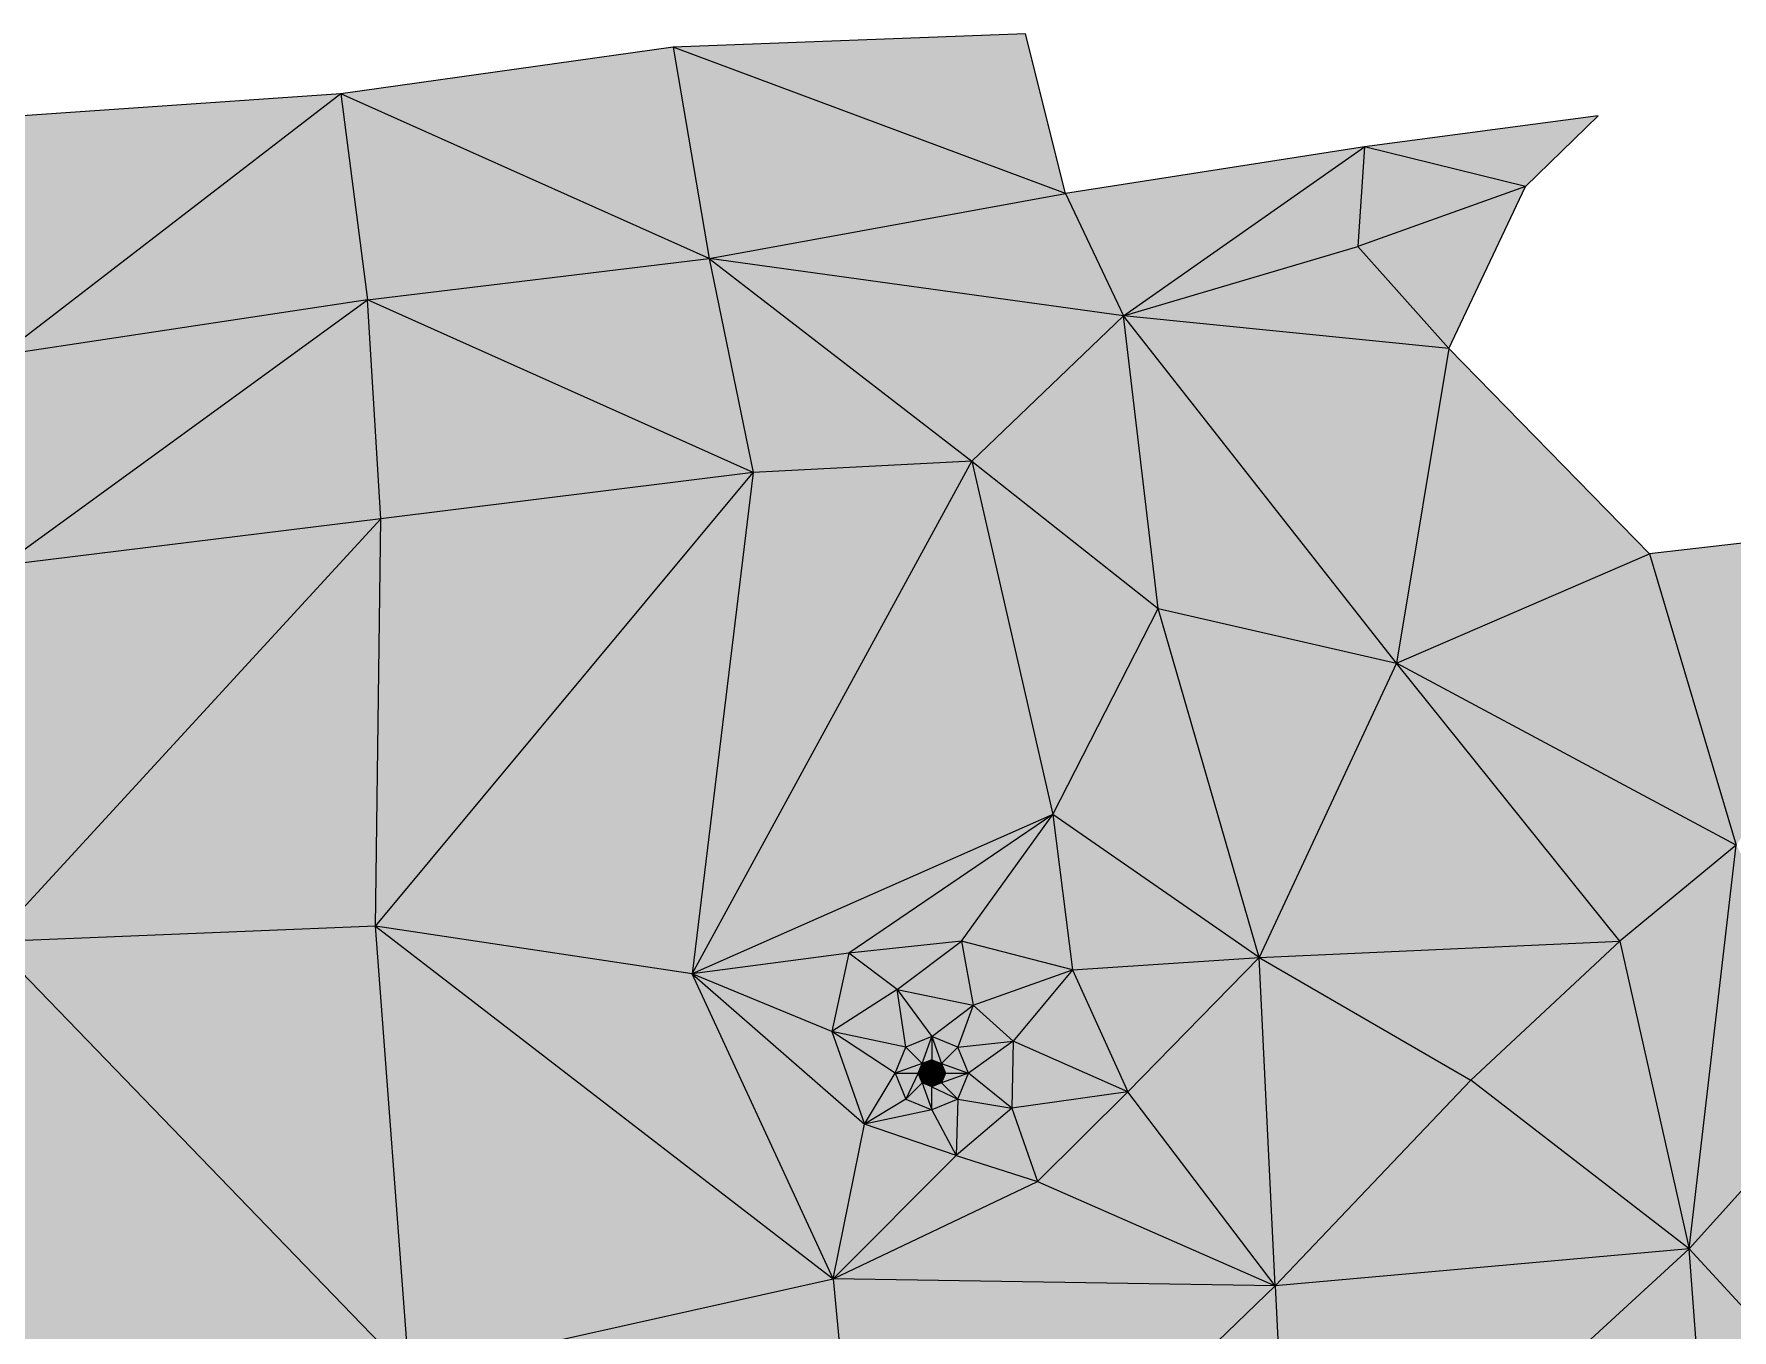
# Model space of a CAD drawing. Header units: inches. Extents: x 0 to 613718, y 0 to 269741.
# Drawn here: x 612537.1 to 612874.8, y 269482.8 to 269740.6 of the extents above; entities that cross this region are included whole.
import ezdxf

# ---------------------------------------------------------------- set-up
doc = ezdxf.new("R2010")
doc.units = ezdxf.units.IN
doc.header["$MEASUREMENT"] = 0

msp = doc.modelspace()

# ---------------------------------------------------------------- hatches: boundary and pattern name
for points in [[(612742.2, 269708.9), (612734.27, 269740.62), (612664.23, 269737.97), (612742.2, 269708.9)], [(612742.2, 269708.9), (612734.27, 269740.62), (612664.23, 269737.97), (612742.2, 269708.9)], [(612671.4, 269695.96), (612664.23, 269737.97), (612598.16, 269728.72), (612671.4, 269695.96)], [(612671.4, 269695.96), (612664.23, 269737.97), (612598.16, 269728.72), (612671.4, 269695.96)], [(612742.2, 269708.9), (612664.23, 269737.97), (612671.4, 269695.96), (612742.2, 269708.9)], [(612742.2, 269708.9), (612664.23, 269737.97), (612671.4, 269695.96), (612742.2, 269708.9)], [(612598.16, 269728.72), (612464.7, 269719.47), (612530.68, 269676.71), (612598.16, 269728.72)], [(612598.16, 269728.72), (612464.7, 269719.47), (612530.68, 269676.71), (612598.16, 269728.72)], [(612603.45, 269687.76), (612598.16, 269728.72), (612530.68, 269676.71), (612603.45, 269687.76)], [(612603.45, 269687.76), (612598.16, 269728.72), (612530.68, 269676.71), (612603.45, 269687.76)], [(612671.4, 269695.96), (612598.16, 269728.72), (612603.45, 269687.76), (612671.4, 269695.96)], [(612671.4, 269695.96), (612598.16, 269728.72), (612603.45, 269687.76), (612671.4, 269695.96)], [(612848.13, 269724.34), (612801.66, 269718.15), (612833.69, 269710.25), (612848.13, 269724.34)], [(612848.13, 269724.34), (612801.66, 269718.15), (612833.69, 269710.25), (612848.13, 269724.34)], [(612801.66, 269718.15), (612742.2, 269708.9), (612753.73, 269684.58), (612801.66, 269718.15)], [(612801.66, 269718.15), (612742.2, 269708.9), (612753.73, 269684.58), (612801.66, 269718.15)], [(612801.66, 269718.15), (612753.73, 269684.58), (612800.34, 269698.33), (612801.66, 269718.15)], [(612801.66, 269718.15), (612753.73, 269684.58), (612800.34, 269698.33), (612801.66, 269718.15)], [(612833.69, 269710.25), (612801.66, 269718.15), (612800.34, 269698.33), (612833.69, 269710.25)], [(612833.69, 269710.25), (612801.66, 269718.15), (612800.34, 269698.33), (612833.69, 269710.25)], [(612833.69, 269710.25), (612800.34, 269698.33), (612818.43, 269678.02), (612833.69, 269710.25)], [(612833.69, 269710.25), (612800.34, 269698.33), (612818.43, 269678.02), (612833.69, 269710.25)], [(612753.73, 269684.58), (612742.2, 269708.9), (612671.4, 269695.96), (612753.73, 269684.58)], [(612753.73, 269684.58), (612742.2, 269708.9), (612671.4, 269695.96), (612753.73, 269684.58)], [(612818.43, 269678.02), (612800.34, 269698.33), (612753.73, 269684.58), (612818.43, 269678.02)], [(612818.43, 269678.02), (612800.34, 269698.33), (612753.73, 269684.58), (612818.43, 269678.02)], [(612680.09, 269653.4), (612671.4, 269695.96), (612603.45, 269687.76), (612680.09, 269653.4)], [(612680.09, 269653.4), (612671.4, 269695.96), (612603.45, 269687.76), (612680.09, 269653.4)], [(612753.73, 269684.58), (612671.4, 269695.96), (612723.6, 269655.61), (612753.73, 269684.58)], [(612723.6, 269655.61), (612671.4, 269695.96), (612680.09, 269653.4), (612723.6, 269655.61)], [(612753.73, 269684.58), (612671.4, 269695.96), (612723.6, 269655.61), (612753.73, 269684.58)], [(612723.6, 269655.61), (612671.4, 269695.96), (612680.09, 269653.4), (612723.6, 269655.61)], [(612603.45, 269687.76), (612530.68, 269676.71), (612530.77, 269634.9), (612603.45, 269687.76)], [(612603.45, 269687.76), (612530.68, 269676.71), (612530.77, 269634.9), (612603.45, 269687.76)], [(612606.09, 269644.15), (612603.45, 269687.76), (612530.77, 269634.9), (612606.09, 269644.15)], [(612606.09, 269644.15), (612603.45, 269687.76), (612530.77, 269634.9), (612606.09, 269644.15)], [(612680.09, 269653.4), (612603.45, 269687.76), (612606.09, 269644.15), (612680.09, 269653.4)], [(612680.09, 269653.4), (612603.45, 269687.76), (612606.09, 269644.15), (612680.09, 269653.4)], [(612760.64, 269626.33), (612753.73, 269684.58), (612723.6, 269655.61), (612760.64, 269626.33)], [(612760.64, 269626.33), (612753.73, 269684.58), (612723.6, 269655.61), (612760.64, 269626.33)], [(612808.02, 269615.47), (612753.73, 269684.58), (612760.64, 269626.33), (612808.02, 269615.47)], [(612818.43, 269678.02), (612753.73, 269684.58), (612808.02, 269615.47), (612818.43, 269678.02)], [(612808.02, 269615.47), (612753.73, 269684.58), (612760.64, 269626.33), (612808.02, 269615.47)], [(612818.43, 269678.02), (612753.73, 269684.58), (612808.02, 269615.47), (612818.43, 269678.02)], [(612858.37, 269637.19), (612818.43, 269678.02), (612808.02, 269615.47), (612858.37, 269637.19)], [(612858.37, 269637.19), (612818.43, 269678.02), (612808.02, 269615.47), (612858.37, 269637.19)], [(612680.09, 269653.4), (612606.09, 269644.15), (612605.02, 269563.15), (612680.09, 269653.4)], [(612680.09, 269653.4), (612605.02, 269563.15), (612667.99, 269553.66), (612680.09, 269653.4)], [(612680.09, 269653.4), (612606.09, 269644.15), (612605.02, 269563.15), (612680.09, 269653.4)], [(612680.09, 269653.4), (612605.02, 269563.15), (612667.99, 269553.66), (612680.09, 269653.4)], [(612723.6, 269655.61), (612680.09, 269653.4), (612667.99, 269553.66), (612723.6, 269655.61)], [(612739.71, 269585.36), (612723.6, 269655.61), (612667.99, 269553.66), (612739.71, 269585.36)], [(612723.6, 269655.61), (612680.09, 269653.4), (612667.99, 269553.66), (612723.6, 269655.61)], [(612739.71, 269585.36), (612723.6, 269655.61), (612667.99, 269553.66), (612739.71, 269585.36)], [(612760.64, 269626.33), (612723.6, 269655.61), (612739.71, 269585.36), (612760.64, 269626.33)], [(612760.64, 269626.33), (612723.6, 269655.61), (612739.71, 269585.36), (612760.64, 269626.33)], [(612606.09, 269644.15), (612530.77, 269634.9), (612528.73, 269560.03), (612606.09, 269644.15)], [(612606.09, 269644.15), (612528.73, 269560.03), (612605.02, 269563.15), (612606.09, 269644.15)], [(612606.09, 269644.15), (612530.77, 269634.9), (612528.73, 269560.03), (612606.09, 269644.15)], [(612606.09, 269644.15), (612528.73, 269560.03), (612605.02, 269563.15), (612606.09, 269644.15)], [(612921.18, 269644.43), (612858.37, 269637.19), (612875.58, 269579.29), (612921.18, 269644.43)], [(612921.18, 269644.43), (612858.37, 269637.19), (612875.58, 269579.29), (612921.18, 269644.43)], [(612875.58, 269579.29), (612858.37, 269637.19), (612808.02, 269615.47), (612875.58, 269579.29)], [(612875.58, 269579.29), (612858.37, 269637.19), (612808.02, 269615.47), (612875.58, 269579.29)], [(612780.75, 269556.89), (612760.64, 269626.33), (612739.71, 269585.36), (612780.75, 269556.89)], [(612780.75, 269556.89), (612760.64, 269626.33), (612739.71, 269585.36), (612780.75, 269556.89)], [(612808.02, 269615.47), (612760.64, 269626.33), (612780.75, 269556.89), (612808.02, 269615.47)], [(612808.02, 269615.47), (612760.64, 269626.33), (612780.75, 269556.89), (612808.02, 269615.47)], [(612852.45, 269560.19), (612808.02, 269615.47), (612780.75, 269556.89), (612852.45, 269560.19)], [(612852.45, 269560.19), (612808.02, 269615.47), (612780.75, 269556.89), (612852.45, 269560.19)], [(612875.58, 269579.29), (612808.02, 269615.47), (612852.45, 269560.19), (612875.58, 269579.29)], [(612875.58, 269579.29), (612808.02, 269615.47), (612852.45, 269560.19), (612875.58, 269579.29)], [(612739.71, 269585.36), (612667.99, 269553.66), (612699.17, 269557.81), (612739.71, 269585.36)], [(612739.71, 269585.36), (612667.99, 269553.66), (612699.17, 269557.81), (612739.71, 269585.36)], [(612739.71, 269585.36), (612699.17, 269557.81), (612721.52, 269560.15), (612739.71, 269585.36)], [(612739.71, 269585.36), (612699.17, 269557.81), (612721.52, 269560.15), (612739.71, 269585.36)], [(612743.6, 269554.44), (612739.71, 269585.36), (612721.52, 269560.15), (612743.6, 269554.44)], [(612743.6, 269554.44), (612739.71, 269585.36), (612721.52, 269560.15), (612743.6, 269554.44)], [(612780.75, 269556.89), (612739.71, 269585.36), (612743.6, 269554.44), (612780.75, 269556.89)], [(612780.75, 269556.89), (612739.71, 269585.36), (612743.6, 269554.44), (612780.75, 269556.89)], [(612875.58, 269579.29), (612852.45, 269560.19), (612866.27, 269498.98), (612875.58, 269579.29)], [(612875.58, 269579.29), (612852.45, 269560.19), (612866.27, 269498.98), (612875.58, 269579.29)], [(612899.46, 269535.86), (612875.58, 269579.29), (612866.27, 269498.98), (612899.46, 269535.86)], [(612899.46, 269535.86), (612875.58, 269579.29), (612866.27, 269498.98), (612899.46, 269535.86)], [(612611.69, 269474.2), (612605.02, 269563.15), (612528.73, 269560.03), (612611.69, 269474.2)], [(612611.69, 269474.2), (612605.02, 269563.15), (612528.73, 269560.03), (612611.69, 269474.2)], [(612696, 269493), (612667.99, 269553.66), (612605.02, 269563.15), (612696, 269493)], [(612696, 269493), (612605.02, 269563.15), (612611.69, 269474.2), (612696, 269493)], [(612696, 269493), (612667.99, 269553.66), (612605.02, 269563.15), (612696, 269493)], [(612696, 269493), (612605.02, 269563.15), (612611.69, 269474.2), (612696, 269493)], [(612611.69, 269474.2), (612528.73, 269560.03), (612528.67, 269474.17), (612611.69, 269474.2)], [(612611.69, 269474.2), (612528.73, 269560.03), (612528.67, 269474.17), (612611.69, 269474.2)], [(612721.52, 269560.15), (612699.17, 269557.81), (612708.78, 269550.54), (612721.52, 269560.15)], [(612721.52, 269560.15), (612699.17, 269557.81), (612708.78, 269550.54), (612721.52, 269560.15)], [(612723.85, 269547.42), (612721.52, 269560.15), (612708.78, 269550.54), (612723.85, 269547.42)], [(612723.85, 269547.42), (612721.52, 269560.15), (612708.78, 269550.54), (612723.85, 269547.42)], [(612743.6, 269554.44), (612721.52, 269560.15), (612723.85, 269547.42), (612743.6, 269554.44)], [(612743.6, 269554.44), (612721.52, 269560.15), (612723.85, 269547.42), (612743.6, 269554.44)], [(612852.45, 269560.19), (612780.75, 269556.89), (612822.83, 269532.54), (612852.45, 269560.19)], [(612852.45, 269560.19), (612780.75, 269556.89), (612822.83, 269532.54), (612852.45, 269560.19)], [(612866.27, 269498.98), (612852.45, 269560.19), (612822.83, 269532.54), (612866.27, 269498.98)], [(612866.27, 269498.98), (612852.45, 269560.19), (612822.83, 269532.54), (612866.27, 269498.98)], [(612699.17, 269557.81), (612667.99, 269553.66), (612695.79, 269542.22), (612699.17, 269557.81)], [(612699.17, 269557.81), (612667.99, 269553.66), (612695.79, 269542.22), (612699.17, 269557.81)], [(612708.78, 269550.54), (612699.17, 269557.81), (612695.79, 269542.22), (612708.78, 269550.54)], [(612708.78, 269550.54), (612699.17, 269557.81), (612695.79, 269542.22), (612708.78, 269550.54)], [(612780.75, 269556.89), (612743.6, 269554.44), (612754.59, 269530.19), (612780.75, 269556.89)], [(612780.75, 269556.89), (612743.6, 269554.44), (612754.59, 269530.19), (612780.75, 269556.89)], [(612783.94, 269491.58), (612780.75, 269556.89), (612754.59, 269530.19), (612783.94, 269491.58)], [(612783.94, 269491.58), (612780.75, 269556.89), (612754.59, 269530.19), (612783.94, 269491.58)], [(612822.83, 269532.54), (612780.75, 269556.89), (612783.94, 269491.58), (612822.83, 269532.54)], [(612822.83, 269532.54), (612780.75, 269556.89), (612783.94, 269491.58), (612822.83, 269532.54)], [(612702.29, 269523.77), (612695.79, 269542.22), (612667.99, 269553.66), (612702.29, 269523.77)], [(612702.29, 269523.77), (612667.99, 269553.66), (612696, 269493), (612702.29, 269523.77)], [(612702.29, 269523.77), (612695.79, 269542.22), (612667.99, 269553.66), (612702.29, 269523.77)], [(612702.29, 269523.77), (612667.99, 269553.66), (612696, 269493), (612702.29, 269523.77)], [(612743.6, 269554.44), (612723.85, 269547.42), (612731.8, 269540.3), (612743.6, 269554.44)], [(612743.6, 269554.44), (612723.85, 269547.42), (612731.8, 269540.3), (612743.6, 269554.44)], [(612754.59, 269530.19), (612743.6, 269554.44), (612731.8, 269540.3), (612754.59, 269530.19)], [(612754.59, 269530.19), (612743.6, 269554.44), (612731.8, 269540.3), (612754.59, 269530.19)], [(612710.51, 269539.05), (612708.78, 269550.54), (612695.79, 269542.22), (612710.51, 269539.05)], [(612710.51, 269539.05), (612708.78, 269550.54), (612695.79, 269542.22), (612710.51, 269539.05)], [(612723.85, 269547.42), (612708.78, 269550.54), (612715.66, 269541.18), (612723.85, 269547.42)], [(612715.66, 269541.18), (612708.78, 269550.54), (612710.51, 269539.05), (612715.66, 269541.18)], [(612723.85, 269547.42), (612708.78, 269550.54), (612715.66, 269541.18), (612723.85, 269547.42)], [(612715.66, 269541.18), (612708.78, 269550.54), (612710.51, 269539.05), (612715.66, 269541.18)], [(612723.85, 269547.42), (612715.66, 269541.18), (612720.82, 269539.05), (612723.85, 269547.42)], [(612723.85, 269547.42), (612715.66, 269541.18), (612720.82, 269539.05), (612723.85, 269547.42)], [(612731.8, 269540.3), (612723.85, 269547.42), (612720.82, 269539.05), (612731.8, 269540.3)], [(612731.8, 269540.3), (612723.85, 269547.42), (612720.82, 269539.05), (612731.8, 269540.3)], [(612708.37, 269533.89), (612695.79, 269542.22), (612702.29, 269523.77), (612708.37, 269533.89)], [(612710.51, 269539.05), (612695.79, 269542.22), (612708.37, 269533.89), (612710.51, 269539.05)], [(612708.37, 269533.89), (612695.79, 269542.22), (612702.29, 269523.77), (612708.37, 269533.89)], [(612710.51, 269539.05), (612695.79, 269542.22), (612708.37, 269533.89), (612710.51, 269539.05)], [(612715.66, 269541.18), (612710.51, 269539.05), (612713.75, 269535.8), (612715.66, 269541.18)], [(612715.66, 269541.18), (612710.51, 269539.05), (612713.75, 269535.8), (612715.66, 269541.18)], [(612715.66, 269541.18), (612713.75, 269535.8), (612715.66, 269536.59), (612715.66, 269541.18)], [(612715.66, 269541.18), (612713.75, 269535.8), (612715.66, 269536.59), (612715.66, 269541.18)], [(612720.82, 269539.05), (612715.66, 269541.18), (612717.57, 269535.8), (612720.82, 269539.05)], [(612717.57, 269535.8), (612715.66, 269541.18), (612715.66, 269536.59), (612717.57, 269535.8)], [(612720.82, 269539.05), (612715.66, 269541.18), (612717.57, 269535.8), (612720.82, 269539.05)], [(612717.57, 269535.8), (612715.66, 269541.18), (612715.66, 269536.59), (612717.57, 269535.8)], [(612713.75, 269535.8), (612710.51, 269539.05), (612708.37, 269533.89), (612713.75, 269535.8)], [(612713.75, 269535.8), (612710.51, 269539.05), (612708.37, 269533.89), (612713.75, 269535.8)], [(612722.95, 269533.89), (612720.82, 269539.05), (612717.57, 269535.8), (612722.95, 269533.89)], [(612722.95, 269533.89), (612720.82, 269539.05), (612717.57, 269535.8), (612722.95, 269533.89)], [(612731.8, 269540.3), (612720.82, 269539.05), (612722.95, 269533.89), (612731.8, 269540.3)], [(612731.8, 269540.3), (612720.82, 269539.05), (612722.95, 269533.89), (612731.8, 269540.3)], [(612731.8, 269540.3), (612722.95, 269533.89), (612731.53, 269526.95), (612731.8, 269540.3)], [(612731.8, 269540.3), (612722.95, 269533.89), (612731.53, 269526.95), (612731.8, 269540.3)], [(612754.59, 269530.19), (612731.8, 269540.3), (612731.53, 269526.95), (612754.59, 269530.19)], [(612754.59, 269530.19), (612731.8, 269540.3), (612731.53, 269526.95), (612754.59, 269530.19)], [(612713.75, 269535.8), (612708.37, 269533.89), (612712.96, 269533.89), (612713.75, 269535.8)], [(612713.75, 269535.8), (612708.37, 269533.89), (612712.96, 269533.89), (612713.75, 269535.8)], [(612714.96, 269534.6), (612713.75, 269535.8), (612712.96, 269533.89), (612714.96, 269534.6)], [(612714.96, 269534.6), (612713.75, 269535.8), (612712.96, 269533.89), (612714.96, 269534.6)], [(612714.96, 269534.6), (612712.96, 269533.89), (612714.66, 269533.89), (612714.96, 269534.6)], [(612714.96, 269534.6), (612712.96, 269533.89), (612714.66, 269533.89), (612714.96, 269534.6)], [(612715.66, 269536.59), (612713.75, 269535.8), (612714.96, 269534.6), (612715.66, 269536.59)], [(612715.66, 269536.59), (612713.75, 269535.8), (612714.96, 269534.6), (612715.66, 269536.59)], [(612715.66, 269533.89), (612714.96, 269534.6), (612714.66, 269533.89), (612715.66, 269533.89)], [(612715.66, 269533.89), (612714.96, 269534.6), (612714.66, 269533.89), (612715.66, 269533.89)], [(612715.66, 269536.59), (612714.96, 269534.6), (612715.66, 269534.89), (612715.66, 269536.59)], [(612715.66, 269536.59), (612714.96, 269534.6), (612715.66, 269534.89), (612715.66, 269536.59)], [(612715.66, 269534.89), (612714.96, 269534.6), (612715.66, 269533.89), (612715.66, 269534.89)], [(612715.66, 269534.89), (612714.96, 269534.6), (612715.66, 269533.89), (612715.66, 269534.89)], [(612716.37, 269534.6), (612715.66, 269536.59), (612715.66, 269534.89), (612716.37, 269534.6)], [(612717.57, 269535.8), (612715.66, 269536.59), (612716.37, 269534.6), (612717.57, 269535.8)], [(612716.37, 269534.6), (612715.66, 269536.59), (612715.66, 269534.89), (612716.37, 269534.6)], [(612717.57, 269535.8), (612715.66, 269536.59), (612716.37, 269534.6), (612717.57, 269535.8)], [(612716.37, 269534.6), (612715.66, 269534.89), (612715.66, 269533.89), (612716.37, 269534.6)], [(612716.37, 269534.6), (612715.66, 269534.89), (612715.66, 269533.89), (612716.37, 269534.6)], [(612716.66, 269533.89), (612716.37, 269534.6), (612715.66, 269533.89), (612716.66, 269533.89)], [(612716.66, 269533.89), (612716.37, 269534.6), (612715.66, 269533.89), (612716.66, 269533.89)], [(612717.57, 269535.8), (612716.37, 269534.6), (612716.66, 269533.89), (612717.57, 269535.8)], [(612717.57, 269535.8), (612716.37, 269534.6), (612716.66, 269533.89), (612717.57, 269535.8)], [(612718.36, 269533.89), (612717.57, 269535.8), (612716.66, 269533.89), (612718.36, 269533.89)], [(612718.36, 269533.89), (612717.57, 269535.8), (612716.66, 269533.89), (612718.36, 269533.89)], [(612722.95, 269533.89), (612717.57, 269535.8), (612718.36, 269533.89), (612722.95, 269533.89)], [(612722.95, 269533.89), (612717.57, 269535.8), (612718.36, 269533.89), (612722.95, 269533.89)], [(612899.46, 269535.86), (612866.27, 269498.98), (612897.06, 269465.5), (612899.46, 269535.86)], [(612899.46, 269535.86), (612866.27, 269498.98), (612897.06, 269465.5), (612899.46, 269535.86)], [(612710.51, 269528.74), (612708.37, 269533.89), (612702.29, 269523.77), (612710.51, 269528.74)], [(612710.51, 269528.74), (612708.37, 269533.89), (612702.29, 269523.77), (612710.51, 269528.74)], [(612712.96, 269533.89), (612708.37, 269533.89), (612710.51, 269528.74), (612712.96, 269533.89)], [(612712.96, 269533.89), (612708.37, 269533.89), (612710.51, 269528.74), (612712.96, 269533.89)], [(612713.75, 269531.98), (612712.96, 269533.89), (612710.51, 269528.74), (612713.75, 269531.98)], [(612713.75, 269531.98), (612712.96, 269533.89), (612710.51, 269528.74), (612713.75, 269531.98)], [(612715.66, 269526.6), (612713.75, 269531.98), (612710.51, 269528.74), (612715.66, 269526.6)], [(612715.66, 269526.6), (612713.75, 269531.98), (612710.51, 269528.74), (612715.66, 269526.6)], [(612714.66, 269533.89), (612712.96, 269533.89), (612713.75, 269531.98), (612714.66, 269533.89)], [(612714.66, 269533.89), (612712.96, 269533.89), (612713.75, 269531.98), (612714.66, 269533.89)], [(612714.96, 269533.19), (612714.66, 269533.89), (612713.75, 269531.98), (612714.96, 269533.19)], [(612714.96, 269533.19), (612714.66, 269533.89), (612713.75, 269531.98), (612714.96, 269533.19)], [(612715.66, 269531.19), (612714.96, 269533.19), (612713.75, 269531.98), (612715.66, 269531.19)], [(612715.66, 269531.19), (612714.96, 269533.19), (612713.75, 269531.98), (612715.66, 269531.19)], [(612715.66, 269531.19), (612713.75, 269531.98), (612715.66, 269526.6), (612715.66, 269531.19)], [(612715.66, 269531.19), (612713.75, 269531.98), (612715.66, 269526.6), (612715.66, 269531.19)], [(612715.66, 269533.89), (612714.66, 269533.89), (612714.96, 269533.19), (612715.66, 269533.89)], [(612715.66, 269533.89), (612714.66, 269533.89), (612714.96, 269533.19), (612715.66, 269533.89)], [(612715.66, 269533.89), (612714.96, 269533.19), (612715.66, 269532.89), (612715.66, 269533.89)], [(612715.66, 269533.89), (612714.96, 269533.19), (612715.66, 269532.89), (612715.66, 269533.89)], [(612715.66, 269532.89), (612714.96, 269533.19), (612715.66, 269531.19), (612715.66, 269532.89)], [(612715.66, 269532.89), (612714.96, 269533.19), (612715.66, 269531.19), (612715.66, 269532.89)], [(612716.37, 269533.19), (612715.66, 269533.89), (612715.66, 269532.89), (612716.37, 269533.19)], [(612716.66, 269533.89), (612715.66, 269533.89), (612716.37, 269533.19), (612716.66, 269533.89)], [(612716.37, 269533.19), (612715.66, 269533.89), (612715.66, 269532.89), (612716.37, 269533.19)], [(612716.66, 269533.89), (612715.66, 269533.89), (612716.37, 269533.19), (612716.66, 269533.89)], [(612717.57, 269531.98), (612716.37, 269533.19), (612715.66, 269532.89), (612717.57, 269531.98)], [(612717.57, 269531.98), (612716.37, 269533.19), (612715.66, 269532.89), (612717.57, 269531.98)], [(612717.57, 269531.98), (612715.66, 269532.89), (612715.66, 269531.19), (612717.57, 269531.98)], [(612717.57, 269531.98), (612715.66, 269532.89), (612715.66, 269531.19), (612717.57, 269531.98)], [(612720.82, 269528.74), (612717.57, 269531.98), (612715.66, 269531.19), (612720.82, 269528.74)], [(612720.82, 269528.74), (612717.57, 269531.98), (612715.66, 269531.19), (612720.82, 269528.74)], [(612720.82, 269528.74), (612715.66, 269531.19), (612715.66, 269526.6), (612720.82, 269528.74)], [(612720.82, 269528.74), (612715.66, 269531.19), (612715.66, 269526.6), (612720.82, 269528.74)], [(612718.36, 269533.89), (612716.66, 269533.89), (612716.37, 269533.19), (612718.36, 269533.89)], [(612718.36, 269533.89), (612716.37, 269533.19), (612717.57, 269531.98), (612718.36, 269533.89)], [(612718.36, 269533.89), (612716.66, 269533.89), (612716.37, 269533.19), (612718.36, 269533.89)], [(612718.36, 269533.89), (612716.37, 269533.19), (612717.57, 269531.98), (612718.36, 269533.89)], [(612722.95, 269533.89), (612717.57, 269531.98), (612720.82, 269528.74), (612722.95, 269533.89)], [(612722.95, 269533.89), (612718.36, 269533.89), (612717.57, 269531.98), (612722.95, 269533.89)], [(612722.95, 269533.89), (612717.57, 269531.98), (612720.82, 269528.74), (612722.95, 269533.89)], [(612722.95, 269533.89), (612718.36, 269533.89), (612717.57, 269531.98), (612722.95, 269533.89)], [(612731.53, 269526.95), (612722.95, 269533.89), (612720.82, 269528.74), (612731.53, 269526.95)], [(612731.53, 269526.95), (612722.95, 269533.89), (612720.82, 269528.74), (612731.53, 269526.95)], [(612866.27, 269498.98), (612822.83, 269532.54), (612783.94, 269491.58), (612866.27, 269498.98)], [(612866.27, 269498.98), (612822.83, 269532.54), (612783.94, 269491.58), (612866.27, 269498.98)], [(612715.66, 269526.6), (612710.51, 269528.74), (612702.29, 269523.77), (612715.66, 269526.6)], [(612715.66, 269526.6), (612710.51, 269528.74), (612702.29, 269523.77), (612715.66, 269526.6)], [(612720.82, 269528.74), (612715.66, 269526.6), (612720.48, 269517.54), (612720.82, 269528.74)], [(612720.82, 269528.74), (612715.66, 269526.6), (612720.48, 269517.54), (612720.82, 269528.74)], [(612731.53, 269526.95), (612720.82, 269528.74), (612720.48, 269517.54), (612731.53, 269526.95)], [(612731.53, 269526.95), (612720.82, 269528.74), (612720.48, 269517.54), (612731.53, 269526.95)], [(612754.59, 269530.19), (612731.53, 269526.95), (612736.65, 269512.39), (612754.59, 269530.19)], [(612754.59, 269530.19), (612731.53, 269526.95), (612736.65, 269512.39), (612754.59, 269530.19)], [(612783.94, 269491.58), (612754.59, 269530.19), (612736.65, 269512.39), (612783.94, 269491.58)], [(612783.94, 269491.58), (612754.59, 269530.19), (612736.65, 269512.39), (612783.94, 269491.58)], [(612720.48, 269517.54), (612715.66, 269526.6), (612702.29, 269523.77), (612720.48, 269517.54)], [(612720.48, 269517.54), (612715.66, 269526.6), (612702.29, 269523.77), (612720.48, 269517.54)], [(612736.65, 269512.39), (612731.53, 269526.95), (612720.48, 269517.54), (612736.65, 269512.39)], [(612736.65, 269512.39), (612731.53, 269526.95), (612720.48, 269517.54), (612736.65, 269512.39)], [(612720.48, 269517.54), (612702.29, 269523.77), (612696, 269493), (612720.48, 269517.54)], [(612720.48, 269517.54), (612702.29, 269523.77), (612696, 269493), (612720.48, 269517.54)], [(612736.65, 269512.39), (612720.48, 269517.54), (612696, 269493), (612736.65, 269512.39)], [(612736.65, 269512.39), (612720.48, 269517.54), (612696, 269493), (612736.65, 269512.39)], [(612783.94, 269491.58), (612736.65, 269512.39), (612696, 269493), (612783.94, 269491.58)], [(612783.94, 269491.58), (612736.65, 269512.39), (612696, 269493), (612783.94, 269491.58)], [(612866.27, 269498.98), (612783.94, 269491.58), (612787.14, 269426.28), (612866.27, 269498.98)], [(612866.27, 269498.98), (612783.94, 269491.58), (612787.14, 269426.28), (612866.27, 269498.98)], [(612870.77, 269438.56), (612866.27, 269498.98), (612787.14, 269426.28), (612870.77, 269438.56)], [(612870.77, 269438.56), (612866.27, 269498.98), (612787.14, 269426.28), (612870.77, 269438.56)], [(612897.06, 269465.5), (612866.27, 269498.98), (612870.77, 269438.56), (612897.06, 269465.5)], [(612897.06, 269465.5), (612866.27, 269498.98), (612870.77, 269438.56), (612897.06, 269465.5)], [(612703.5, 269413.99), (612696, 269493), (612611.69, 269474.2), (612703.5, 269413.99)], [(612703.5, 269413.99), (612696, 269493), (612611.69, 269474.2), (612703.5, 269413.99)], [(612783.94, 269491.58), (612696, 269493), (612703.5, 269413.99), (612783.94, 269491.58)], [(612783.94, 269491.58), (612696, 269493), (612703.5, 269413.99), (612783.94, 269491.58)], [(612787.14, 269426.28), (612783.94, 269491.58), (612703.5, 269413.99), (612787.14, 269426.28)], [(612787.14, 269426.28), (612783.94, 269491.58), (612703.5, 269413.99), (612787.14, 269426.28)]]:
    msp.add_hatch(color=256).paths.add_polyline_path(points, flags=0)

# ---------------------------------------------------------------- linework, layer by layer
for points, elevation in [([(612723.85, 269547.42), (612720.82, 269539.05)], 248.92), ([(612723.85, 269547.42), (612720.82, 269539.05)], 248.92), ([(612713.75, 269535.8), (612715.66, 269541.18)], 248.9), ([(612713.75, 269535.8), (612715.66, 269541.18)], 248.9), ([(612712.96, 269533.89), (612713.75, 269535.8)], 248.9), ([(612712.96, 269533.89), (612713.75, 269535.8)], 248.9), ([(612713.75, 269531.98), (612714.66, 269533.89)], 248.9), ([(612713.75, 269531.98), (612714.66, 269533.89)], 248.9)]:
    msp.add_lwpolyline(points, dxfattribs=dict(elevation=elevation))
for points in [[(612734.27, 269740.62, 248.64), (612664.23, 269737.97, 248.37)], [(612734.27, 269740.62, 248.64), (612664.23, 269737.97, 248.37)], [(612742.2, 269708.9, 248.73), (612734.27, 269740.62, 248.64)], [(612742.2, 269708.9, 248.73), (612734.27, 269740.62, 248.64)], [(612664.23, 269737.97, 248.37), (612598.16, 269728.72, 248.16)], [(612664.23, 269737.97, 248.37), (612598.16, 269728.72, 248.16)], [(612664.23, 269737.97, 248.37), (612671.4, 269695.96, 248.48)], [(612742.2, 269708.9, 248.73), (612664.23, 269737.97, 248.37)], [(612664.23, 269737.97, 248.37), (612671.4, 269695.96, 248.48)], [(612742.2, 269708.9, 248.73), (612664.23, 269737.97, 248.37)], [(612598.16, 269728.72, 248.16), (612464.7, 269719.47, 247.76)], [(612598.16, 269728.72, 248.16), (612464.7, 269719.47, 247.76)], [(612598.16, 269728.72, 248.16), (612530.68, 269676.71, 248.04)], [(612598.16, 269728.72, 248.16), (612530.68, 269676.71, 248.04)], [(612598.16, 269728.72, 248.16), (612603.45, 269687.76, 248.25)], [(612671.4, 269695.96, 248.48), (612598.16, 269728.72, 248.16)], [(612598.16, 269728.72, 248.16), (612603.45, 269687.76, 248.25)], [(612671.4, 269695.96, 248.48), (612598.16, 269728.72, 248.16)], [(612848.13, 269724.34, 249.03), (612801.66, 269718.15, 248.9)], [(612848.13, 269724.34, 249.03), (612801.66, 269718.15, 248.9)], [(612833.69, 269710.25, 249), (612848.13, 269724.34, 249.03)], [(612833.69, 269710.25, 249), (612848.13, 269724.34, 249.03)], [(612801.66, 269718.15, 248.9), (612742.2, 269708.9, 248.73)], [(612801.66, 269718.15, 248.9), (612742.2, 269708.9, 248.73)], [(612753.73, 269684.58, 248.8), (612801.66, 269718.15, 248.9)], [(612753.73, 269684.58, 248.8), (612801.66, 269718.15, 248.9)], [(612801.66, 269718.15, 248.9), (612800.34, 269698.33, 248.92)], [(612801.66, 269718.15, 248.9), (612800.34, 269698.33, 248.92)], [(612833.69, 269710.25, 249), (612801.66, 269718.15, 248.9)], [(612833.69, 269710.25, 249), (612801.66, 269718.15, 248.9)], [(612833.69, 269710.25, 249), (612800.34, 269698.33, 248.92)], [(612833.69, 269710.25, 249), (612800.34, 269698.33, 248.92)], [(612818.43, 269678.02, 249), (612833.69, 269710.25, 249)], [(612818.43, 269678.02, 249), (612833.69, 269710.25, 249)], [(612671.4, 269695.96, 248.48), (612742.2, 269708.9, 248.73)], [(612671.4, 269695.96, 248.48), (612742.2, 269708.9, 248.73)], [(612742.2, 269708.9, 248.73), (612753.73, 269684.58, 248.8)], [(612742.2, 269708.9, 248.73), (612753.73, 269684.58, 248.8)], [(612753.73, 269684.58, 248.8), (612800.34, 269698.33, 248.92)], [(612753.73, 269684.58, 248.8), (612800.34, 269698.33, 248.92)], [(612800.34, 269698.33, 248.92), (612818.43, 269678.02, 249)], [(612800.34, 269698.33, 248.92), (612818.43, 269678.02, 249)], [(612603.45, 269687.76, 248.25), (612671.4, 269695.96, 248.48)], [(612603.45, 269687.76, 248.25), (612671.4, 269695.96, 248.48)], [(612671.4, 269695.96, 248.48), (612723.6, 269655.61, 248.74)], [(612753.73, 269684.58, 248.8), (612671.4, 269695.96, 248.48)], [(612671.4, 269695.96, 248.48), (612680.09, 269653.4, 248.59)], [(612671.4, 269695.96, 248.48), (612723.6, 269655.61, 248.74)], [(612753.73, 269684.58, 248.8), (612671.4, 269695.96, 248.48)], [(612671.4, 269695.96, 248.48), (612680.09, 269653.4, 248.59)], [(612603.45, 269687.76, 248.25), (612530.68, 269676.71, 248.04)], [(612603.45, 269687.76, 248.25), (612530.68, 269676.71, 248.04)], [(612530.77, 269634.9, 248.11), (612603.45, 269687.76, 248.25)], [(612530.77, 269634.9, 248.11), (612603.45, 269687.76, 248.25)], [(612606.09, 269644.15, 248.34), (612603.45, 269687.76, 248.25)], [(612680.09, 269653.4, 248.59), (612603.45, 269687.76, 248.25)], [(612606.09, 269644.15, 248.34), (612603.45, 269687.76, 248.25)], [(612680.09, 269653.4, 248.59), (612603.45, 269687.76, 248.25)], [(612753.73, 269684.58, 248.8), (612723.6, 269655.61, 248.74)], [(612753.73, 269684.58, 248.8), (612723.6, 269655.61, 248.74)], [(612760.64, 269626.33, 248.91), (612753.73, 269684.58, 248.8)], [(612808.02, 269615.47, 249.08), (612753.73, 269684.58, 248.8)], [(612818.43, 269678.02, 249), (612753.73, 269684.58, 248.8)], [(612760.64, 269626.33, 248.91), (612753.73, 269684.58, 248.8)], [(612808.02, 269615.47, 249.08), (612753.73, 269684.58, 248.8)], [(612818.43, 269678.02, 249), (612753.73, 269684.58, 248.8)], [(612818.43, 269678.02, 249), (612808.02, 269615.47, 249.08)], [(612818.43, 269678.02, 249), (612808.02, 269615.47, 249.08)], [(612858.37, 269637.19, 249.18), (612818.43, 269678.02, 249)], [(612858.37, 269637.19, 249.18), (612818.43, 269678.02, 249)], [(612605.02, 269563.15, 248.47), (612680.09, 269653.4, 248.59)], [(612605.02, 269563.15, 248.47), (612680.09, 269653.4, 248.59)], [(612680.09, 269653.4, 248.59), (612606.09, 269644.15, 248.34)], [(612680.09, 269653.4, 248.59), (612606.09, 269644.15, 248.34)], [(612667.99, 269553.66, 248.7), (612723.6, 269655.61, 248.74)], [(612667.99, 269553.66, 248.7), (612723.6, 269655.61, 248.74)], [(612680.09, 269653.4, 248.59), (612667.99, 269553.66, 248.7)], [(612680.09, 269653.4, 248.59), (612667.99, 269553.66, 248.7)], [(612723.6, 269655.61, 248.74), (612680.09, 269653.4, 248.59)], [(612723.6, 269655.61, 248.74), (612680.09, 269653.4, 248.59)], [(612723.6, 269655.61, 248.74), (612760.64, 269626.33, 248.91)], [(612723.6, 269655.61, 248.74), (612739.71, 269585.36, 248.91)], [(612723.6, 269655.61, 248.74), (612760.64, 269626.33, 248.91)], [(612723.6, 269655.61, 248.74), (612739.71, 269585.36, 248.91)], [(612528.73, 269560.03, 248.23), (612606.09, 269644.15, 248.34)], [(612528.73, 269560.03, 248.23), (612606.09, 269644.15, 248.34)], [(612606.09, 269644.15, 248.34), (612530.77, 269634.9, 248.11)], [(612606.09, 269644.15, 248.34), (612530.77, 269634.9, 248.11)], [(612605.02, 269563.15, 248.47), (612606.09, 269644.15, 248.34)], [(612605.02, 269563.15, 248.47), (612606.09, 269644.15, 248.34)], [(612921.18, 269644.43, 249.36), (612858.37, 269637.19, 249.18)], [(612921.18, 269644.43, 249.36), (612858.37, 269637.19, 249.18)], [(612808.02, 269615.47, 249.08), (612858.37, 269637.19, 249.18)], [(612808.02, 269615.47, 249.08), (612858.37, 269637.19, 249.18)], [(612858.37, 269637.19, 249.18), (612875.58, 269579.29, 249.33)], [(612858.37, 269637.19, 249.18), (612875.58, 269579.29, 249.33)], [(612739.71, 269585.36, 248.91), (612760.64, 269626.33, 248.91)], [(612739.71, 269585.36, 248.91), (612760.64, 269626.33, 248.91)], [(612760.64, 269626.33, 248.91), (612808.02, 269615.47, 249.08)], [(612780.75, 269556.89, 249.11), (612760.64, 269626.33, 248.91)], [(612760.64, 269626.33, 248.91), (612808.02, 269615.47, 249.08)], [(612780.75, 269556.89, 249.11), (612760.64, 269626.33, 248.91)], [(612808.02, 269615.47, 249.08), (612780.75, 269556.89, 249.11)], [(612808.02, 269615.47, 249.08), (612780.75, 269556.89, 249.11)], [(612852.45, 269560.19, 249.31), (612808.02, 269615.47, 249.08)], [(612875.58, 269579.29, 249.33), (612808.02, 269615.47, 249.08)], [(612852.45, 269560.19, 249.31), (612808.02, 269615.47, 249.08)], [(612875.58, 269579.29, 249.33), (612808.02, 269615.47, 249.08)], [(612739.71, 269585.36, 248.91), (612667.99, 269553.66, 248.7)], [(612739.71, 269585.36, 248.91), (612667.99, 269553.66, 248.7)], [(612739.71, 269585.36, 248.91), (612699.17, 269557.81, 248.81)], [(612739.71, 269585.36, 248.91), (612699.17, 269557.81, 248.81)], [(612721.52, 269560.15, 248.89), (612739.71, 269585.36, 248.91)], [(612721.52, 269560.15, 248.89), (612739.71, 269585.36, 248.91)], [(612780.75, 269556.89, 249.11), (612739.71, 269585.36, 248.91)], [(612739.71, 269585.36, 248.91), (612743.6, 269554.44, 248.98)], [(612780.75, 269556.89, 249.11), (612739.71, 269585.36, 248.91)], [(612739.71, 269585.36, 248.91), (612743.6, 269554.44, 248.98)], [(612875.58, 269579.29, 249.33), (612852.45, 269560.19, 249.31)], [(612875.58, 269579.29, 249.33), (612852.45, 269560.19, 249.31)], [(612866.27, 269498.98, 249.47), (612875.58, 269579.29, 249.33)], [(612866.27, 269498.98, 249.47), (612875.58, 269579.29, 249.33)], [(612605.02, 269563.15, 248.47), (612528.73, 269560.03, 248.23)], [(612605.02, 269563.15, 248.47), (612528.73, 269560.03, 248.23)], [(612667.99, 269553.66, 248.7), (612605.02, 269563.15, 248.47)], [(612605.02, 269563.15, 248.47), (612696, 269493, 248.91)], [(612611.69, 269474.2, 248.66), (612605.02, 269563.15, 248.47)], [(612667.99, 269553.66, 248.7), (612605.02, 269563.15, 248.47)], [(612605.02, 269563.15, 248.47), (612696, 269493, 248.91)], [(612611.69, 269474.2, 248.66), (612605.02, 269563.15, 248.47)], [(612528.73, 269560.03, 248.23), (612611.69, 269474.2, 248.66)], [(612528.73, 269560.03, 248.23), (612611.69, 269474.2, 248.66)], [(612721.52, 269560.15, 248.89), (612699.17, 269557.81, 248.81)], [(612721.52, 269560.15, 248.89), (612699.17, 269557.81, 248.81)], [(612708.78, 269550.54, 248.86), (612721.52, 269560.15, 248.89)], [(612708.78, 269550.54, 248.86), (612721.52, 269560.15, 248.89)], [(612721.52, 269560.15, 248.89), (612723.85, 269547.42, 248.92)], [(612743.6, 269554.44, 248.98), (612721.52, 269560.15, 248.89)], [(612721.52, 269560.15, 248.89), (612723.85, 269547.42, 248.92)], [(612743.6, 269554.44, 248.98), (612721.52, 269560.15, 248.89)], [(612780.75, 269556.89, 249.11), (612852.45, 269560.19, 249.31)], [(612780.75, 269556.89, 249.11), (612852.45, 269560.19, 249.31)], [(612822.83, 269532.54, 249.28), (612852.45, 269560.19, 249.31)], [(612822.83, 269532.54, 249.28), (612852.45, 269560.19, 249.31)], [(612852.45, 269560.19, 249.31), (612866.27, 269498.98, 249.47)], [(612852.45, 269560.19, 249.31), (612866.27, 269498.98, 249.47)], [(612699.17, 269557.81, 248.81), (612667.99, 269553.66, 248.7)], [(612699.17, 269557.81, 248.81), (612667.99, 269553.66, 248.7)], [(612699.17, 269557.81, 248.81), (612695.79, 269542.22, 248.83)], [(612699.17, 269557.81, 248.81), (612695.79, 269542.22, 248.83)], [(612708.78, 269550.54, 248.86), (612699.17, 269557.81, 248.81)], [(612708.78, 269550.54, 248.86), (612699.17, 269557.81, 248.81)], [(612743.6, 269554.44, 248.98), (612780.75, 269556.89, 249.11)], [(612743.6, 269554.44, 248.98), (612780.75, 269556.89, 249.11)], [(612780.75, 269556.89, 249.11), (612754.59, 269530.19, 249.05)], [(612780.75, 269556.89, 249.11), (612754.59, 269530.19, 249.05)], [(612783.94, 269491.58, 249.24), (612780.75, 269556.89, 249.11)], [(612780.75, 269556.89, 249.11), (612822.83, 269532.54, 249.28)], [(612783.94, 269491.58, 249.24), (612780.75, 269556.89, 249.11)], [(612780.75, 269556.89, 249.11), (612822.83, 269532.54, 249.28)], [(612696, 269493, 248.91), (612667.99, 269553.66, 248.7)], [(612695.79, 269542.22, 248.83), (612667.99, 269553.66, 248.7)], [(612667.99, 269553.66, 248.7), (612702.29, 269523.77, 248.88)], [(612696, 269493, 248.91), (612667.99, 269553.66, 248.7)], [(612695.79, 269542.22, 248.83), (612667.99, 269553.66, 248.7)], [(612667.99, 269553.66, 248.7), (612702.29, 269523.77, 248.88)], [(612723.85, 269547.42, 248.92), (612743.6, 269554.44, 248.98)], [(612723.85, 269547.42, 248.92), (612743.6, 269554.44, 248.98)], [(612743.6, 269554.44, 248.98), (612731.8, 269540.3, 248.95)], [(612743.6, 269554.44, 248.98), (612731.8, 269540.3, 248.95)], [(612743.6, 269554.44, 248.98), (612754.59, 269530.19, 249.05)], [(612743.6, 269554.44, 248.98), (612754.59, 269530.19, 249.05)], [(612708.78, 269550.54, 248.86), (612695.79, 269542.22, 248.83)], [(612708.78, 269550.54, 248.86), (612695.79, 269542.22, 248.83)], [(612710.51, 269539.05, 248.89), (612708.78, 269550.54, 248.86)], [(612708.78, 269550.54, 248.86), (612723.85, 269547.42, 248.92)], [(612708.78, 269550.54, 248.86), (612715.66, 269541.18, 248.9)], [(612710.51, 269539.05, 248.89), (612708.78, 269550.54, 248.86)], [(612708.78, 269550.54, 248.86), (612723.85, 269547.42, 248.92)], [(612708.78, 269550.54, 248.86), (612715.66, 269541.18, 248.9)], [(612715.66, 269541.18, 248.9), (612723.85, 269547.42, 248.92)], [(612715.66, 269541.18, 248.9), (612723.85, 269547.42, 248.92)], [(612731.8, 269540.3, 248.95), (612723.85, 269547.42, 248.92)], [(612731.8, 269540.3, 248.95), (612723.85, 269547.42, 248.92)], [(612708.37, 269533.89, 248.89), (612695.79, 269542.22, 248.83)], [(612695.79, 269542.22, 248.83), (612702.29, 269523.77, 248.88)], [(612710.51, 269539.05, 248.89), (612695.79, 269542.22, 248.83)], [(612708.37, 269533.89, 248.89), (612695.79, 269542.22, 248.83)], [(612695.79, 269542.22, 248.83), (612702.29, 269523.77, 248.88)], [(612710.51, 269539.05, 248.89), (612695.79, 269542.22, 248.83)], [(612715.66, 269541.18, 248.9), (612710.51, 269539.05, 248.89)], [(612715.66, 269541.18, 248.9), (612710.51, 269539.05, 248.89)], [(612720.82, 269539.05, 248.92), (612715.66, 269541.18, 248.9)], [(612715.66, 269541.18, 248.9), (612717.57, 269535.8, 248.91)], [(612715.66, 269541.18, 248.9), (612715.66, 269536.59, 248.9)], [(612720.82, 269539.05, 248.92), (612715.66, 269541.18, 248.9)], [(612715.66, 269541.18, 248.9), (612717.57, 269535.8, 248.91)], [(612715.66, 269541.18, 248.9), (612715.66, 269536.59, 248.9)], [(612708.37, 269533.89, 248.89), (612710.51, 269539.05, 248.89)], [(612708.37, 269533.89, 248.89), (612710.51, 269539.05, 248.89)], [(612710.51, 269539.05, 248.89), (612713.75, 269535.8, 248.9)], [(612710.51, 269539.05, 248.89), (612713.75, 269535.8, 248.9)], [(612720.82, 269539.05, 248.92), (612717.57, 269535.8, 248.91)], [(612720.82, 269539.05, 248.92), (612717.57, 269535.8, 248.91)], [(612720.82, 269539.05, 248.92), (612731.8, 269540.3, 248.95)], [(612720.82, 269539.05, 248.92), (612731.8, 269540.3, 248.95)], [(612722.95, 269533.89, 248.93), (612720.82, 269539.05, 248.92)], [(612722.95, 269533.89, 248.93), (612720.82, 269539.05, 248.92)], [(612731.8, 269540.3, 248.95), (612722.95, 269533.89, 248.93)], [(612731.8, 269540.3, 248.95), (612722.95, 269533.89, 248.93)], [(612731.8, 269540.3, 248.95), (612731.53, 269526.95, 248.97)], [(612731.8, 269540.3, 248.95), (612731.53, 269526.95, 248.97)], [(612754.59, 269530.19, 249.05), (612731.8, 269540.3, 248.95)], [(612754.59, 269530.19, 249.05), (612731.8, 269540.3, 248.95)], [(612713.75, 269535.8, 248.9), (612708.37, 269533.89, 248.89)], [(612713.75, 269535.8, 248.9), (612708.37, 269533.89, 248.89)], [(612712.96, 269533.89, 248.9), (612714.96, 269534.6, 248.9)], [(612712.96, 269533.89, 248.9), (612714.96, 269534.6, 248.9)], [(612715.66, 269536.59, 248.9), (612713.75, 269535.8, 248.9)], [(612715.66, 269536.59, 248.9), (612713.75, 269535.8, 248.9)], [(612713.75, 269535.8, 248.9), (612714.96, 269534.6, 248.9)], [(612713.75, 269535.8, 248.9), (612714.96, 269534.6, 248.9)], [(612714.96, 269534.6, 248.9), (612714.66, 269533.89, 248.9)], [(612714.96, 269534.6, 248.9), (612714.66, 269533.89, 248.9)], [(612714.96, 269534.6, 248.9), (612715.66, 269536.59, 248.9)], [(612714.96, 269534.6, 248.9), (612715.66, 269536.59, 248.9)], [(612715.66, 269534.89, 248.91), (612714.96, 269534.6, 248.9)], [(612715.66, 269534.89, 248.91), (612714.96, 269534.6, 248.9)], [(612714.96, 269534.6, 248.9), (612715.66, 269533.89, 248.91)], [(612714.96, 269534.6, 248.9), (612715.66, 269533.89, 248.91)], [(612715.66, 269536.59, 248.9), (612717.57, 269535.8, 248.91)], [(612715.66, 269536.59, 248.9), (612715.66, 269534.89, 248.91)], [(612716.37, 269534.6, 248.91), (612715.66, 269536.59, 248.9)], [(612715.66, 269536.59, 248.9), (612717.57, 269535.8, 248.91)], [(612715.66, 269536.59, 248.9), (612715.66, 269534.89, 248.91)], [(612716.37, 269534.6, 248.91), (612715.66, 269536.59, 248.9)], [(612715.66, 269534.89, 248.91), (612716.37, 269534.6, 248.91)], [(612715.66, 269533.89, 248.91), (612715.66, 269534.89, 248.91)], [(612715.66, 269534.89, 248.91), (612716.37, 269534.6, 248.91)], [(612715.66, 269533.89, 248.91), (612715.66, 269534.89, 248.91)], [(612716.37, 269534.6, 248.91), (612715.66, 269533.89, 248.91)], [(612716.37, 269534.6, 248.91), (612715.66, 269533.89, 248.91)], [(612717.57, 269535.8, 248.91), (612716.37, 269534.6, 248.91)], [(612717.57, 269535.8, 248.91), (612716.37, 269534.6, 248.91)], [(612716.37, 269534.6, 248.91), (612716.66, 269533.89, 248.91)], [(612716.37, 269534.6, 248.91), (612716.66, 269533.89, 248.91)], [(612716.66, 269533.89, 248.91), (612717.57, 269535.8, 248.91)], [(612716.66, 269533.89, 248.91), (612717.57, 269535.8, 248.91)], [(612717.57, 269535.8, 248.91), (612722.95, 269533.89, 248.93)], [(612717.57, 269535.8, 248.91), (612718.36, 269533.89, 248.92)], [(612717.57, 269535.8, 248.91), (612722.95, 269533.89, 248.93)], [(612717.57, 269535.8, 248.91), (612718.36, 269533.89, 248.92)], [(612899.46, 269535.86, 249.49), (612866.27, 269498.98, 249.47)], [(612899.46, 269535.86, 249.49), (612866.27, 269498.98, 249.47)], [(612702.29, 269523.77, 248.88), (612708.37, 269533.89, 248.89)], [(612702.29, 269523.77, 248.88), (612708.37, 269533.89, 248.89)], [(612708.37, 269533.89, 248.89), (612712.96, 269533.89, 248.9)], [(612708.37, 269533.89, 248.89), (612710.51, 269528.74, 248.9)], [(612708.37, 269533.89, 248.89), (612712.96, 269533.89, 248.9)], [(612708.37, 269533.89, 248.89), (612710.51, 269528.74, 248.9)], [(612712.96, 269533.89, 248.9), (612710.51, 269528.74, 248.9)], [(612712.96, 269533.89, 248.9), (612710.51, 269528.74, 248.9)], [(612710.51, 269528.74, 248.9), (612713.75, 269531.98, 248.9)], [(612710.51, 269528.74, 248.9), (612713.75, 269531.98, 248.9)], [(612713.75, 269531.98, 248.9), (612712.96, 269533.89, 248.9)], [(612714.66, 269533.89, 248.9), (612712.96, 269533.89, 248.9)], [(612713.75, 269531.98, 248.9), (612712.96, 269533.89, 248.9)], [(612714.66, 269533.89, 248.9), (612712.96, 269533.89, 248.9)], [(612714.96, 269533.19, 248.91), (612713.75, 269531.98, 248.9)], [(612714.96, 269533.19, 248.91), (612713.75, 269531.98, 248.9)], [(612715.66, 269531.19, 248.91), (612713.75, 269531.98, 248.9)], [(612713.75, 269531.98, 248.9), (612715.66, 269526.6, 248.92)], [(612715.66, 269531.19, 248.91), (612713.75, 269531.98, 248.9)], [(612713.75, 269531.98, 248.9), (612715.66, 269526.6, 248.92)], [(612714.66, 269533.89, 248.9), (612715.66, 269533.89, 248.91)], [(612714.66, 269533.89, 248.9), (612714.96, 269533.19, 248.91)], [(612714.66, 269533.89, 248.9), (612715.66, 269533.89, 248.91)], [(612714.66, 269533.89, 248.9), (612714.96, 269533.19, 248.91)], [(612714.96, 269533.19, 248.91), (612715.66, 269533.89, 248.91)], [(612714.96, 269533.19, 248.91), (612715.66, 269533.89, 248.91)], [(612715.66, 269531.19, 248.91), (612714.96, 269533.19, 248.91)], [(612714.96, 269533.19, 248.91), (612715.66, 269532.89, 248.91)], [(612715.66, 269531.19, 248.91), (612714.96, 269533.19, 248.91)], [(612714.96, 269533.19, 248.91), (612715.66, 269532.89, 248.91)], [(612715.66, 269533.89, 248.91), (612715.66, 269532.89, 248.91)], [(612716.37, 269533.19, 248.91), (612715.66, 269533.89, 248.91)], [(612716.66, 269533.89, 248.91), (612715.66, 269533.89, 248.91)], [(612715.66, 269533.89, 248.91), (612715.66, 269532.89, 248.91)], [(612716.37, 269533.19, 248.91), (612715.66, 269533.89, 248.91)], [(612716.66, 269533.89, 248.91), (612715.66, 269533.89, 248.91)], [(612716.37, 269533.19, 248.91), (612715.66, 269532.89, 248.91)], [(612716.37, 269533.19, 248.91), (612715.66, 269532.89, 248.91)], [(612715.66, 269532.89, 248.91), (612717.57, 269531.98, 248.92)], [(612715.66, 269532.89, 248.91), (612715.66, 269531.19, 248.91)], [(612715.66, 269532.89, 248.91), (612717.57, 269531.98, 248.92)], [(612715.66, 269532.89, 248.91), (612715.66, 269531.19, 248.91)], [(612717.57, 269531.98, 248.92), (612715.66, 269531.19, 248.91)], [(612717.57, 269531.98, 248.92), (612715.66, 269531.19, 248.91)], [(612715.66, 269526.6, 248.92), (612715.66, 269531.19, 248.91)], [(612715.66, 269531.19, 248.91), (612720.82, 269528.74, 248.93)], [(612715.66, 269526.6, 248.92), (612715.66, 269531.19, 248.91)], [(612715.66, 269531.19, 248.91), (612720.82, 269528.74, 248.93)], [(612716.66, 269533.89, 248.91), (612716.37, 269533.19, 248.91)], [(612716.37, 269533.19, 248.91), (612718.36, 269533.89, 248.92)], [(612716.66, 269533.89, 248.91), (612716.37, 269533.19, 248.91)], [(612716.37, 269533.19, 248.91), (612718.36, 269533.89, 248.92)], [(612717.57, 269531.98, 248.92), (612716.37, 269533.19, 248.91)], [(612717.57, 269531.98, 248.92), (612716.37, 269533.19, 248.91)], [(612718.36, 269533.89, 248.92), (612716.66, 269533.89, 248.91)], [(612718.36, 269533.89, 248.92), (612716.66, 269533.89, 248.91)], [(612722.95, 269533.89, 248.93), (612717.57, 269531.98, 248.92)], [(612718.36, 269533.89, 248.92), (612717.57, 269531.98, 248.92)], [(612722.95, 269533.89, 248.93), (612717.57, 269531.98, 248.92)], [(612718.36, 269533.89, 248.92), (612717.57, 269531.98, 248.92)], [(612717.57, 269531.98, 248.92), (612720.82, 269528.74, 248.93)], [(612717.57, 269531.98, 248.92), (612720.82, 269528.74, 248.93)], [(612718.36, 269533.89, 248.92), (612722.95, 269533.89, 248.93)], [(612718.36, 269533.89, 248.92), (612722.95, 269533.89, 248.93)], [(612720.82, 269528.74, 248.93), (612722.95, 269533.89, 248.93)], [(612720.82, 269528.74, 248.93), (612722.95, 269533.89, 248.93)], [(612731.53, 269526.95, 248.97), (612722.95, 269533.89, 248.93)], [(612731.53, 269526.95, 248.97), (612722.95, 269533.89, 248.93)], [(612822.83, 269532.54, 249.28), (612783.94, 269491.58, 249.24)], [(612822.83, 269532.54, 249.28), (612783.94, 269491.58, 249.24)], [(612866.27, 269498.98, 249.47), (612822.83, 269532.54, 249.28)], [(612866.27, 269498.98, 249.47), (612822.83, 269532.54, 249.28)], [(612710.51, 269528.74, 248.9), (612702.29, 269523.77, 248.88)], [(612710.51, 269528.74, 248.9), (612702.29, 269523.77, 248.88)], [(612710.51, 269528.74, 248.9), (612715.66, 269526.6, 248.92)], [(612710.51, 269528.74, 248.9), (612715.66, 269526.6, 248.92)], [(612720.82, 269528.74, 248.93), (612715.66, 269526.6, 248.92)], [(612720.82, 269528.74, 248.93), (612715.66, 269526.6, 248.92)], [(612720.82, 269528.74, 248.93), (612720.48, 269517.54, 248.95)], [(612720.82, 269528.74, 248.93), (612720.48, 269517.54, 248.95)], [(612720.82, 269528.74, 248.93), (612731.53, 269526.95, 248.97)], [(612720.82, 269528.74, 248.93), (612731.53, 269526.95, 248.97)], [(612754.59, 269530.19, 249.05), (612731.53, 269526.95, 248.97)], [(612754.59, 269530.19, 249.05), (612731.53, 269526.95, 248.97)], [(612754.59, 269530.19, 249.05), (612736.65, 269512.39, 249.01)], [(612754.59, 269530.19, 249.05), (612736.65, 269512.39, 249.01)], [(612783.94, 269491.58, 249.24), (612754.59, 269530.19, 249.05)], [(612783.94, 269491.58, 249.24), (612754.59, 269530.19, 249.05)], [(612715.66, 269526.6, 248.92), (612702.29, 269523.77, 248.88)], [(612715.66, 269526.6, 248.92), (612702.29, 269523.77, 248.88)], [(612715.66, 269526.6, 248.92), (612720.48, 269517.54, 248.95)], [(612715.66, 269526.6, 248.92), (612720.48, 269517.54, 248.95)], [(612731.53, 269526.95, 248.97), (612720.48, 269517.54, 248.95)], [(612731.53, 269526.95, 248.97), (612720.48, 269517.54, 248.95)], [(612731.53, 269526.95, 248.97), (612736.65, 269512.39, 249.01)], [(612731.53, 269526.95, 248.97), (612736.65, 269512.39, 249.01)], [(612696, 269493, 248.91), (612702.29, 269523.77, 248.88)], [(612696, 269493, 248.91), (612702.29, 269523.77, 248.88)], [(612720.48, 269517.54, 248.95), (612702.29, 269523.77, 248.88)], [(612720.48, 269517.54, 248.95), (612702.29, 269523.77, 248.88)], [(612720.48, 269517.54, 248.95), (612696, 269493, 248.91)], [(612720.48, 269517.54, 248.95), (612696, 269493, 248.91)], [(612720.48, 269517.54, 248.95), (612736.65, 269512.39, 249.01)], [(612720.48, 269517.54, 248.95), (612736.65, 269512.39, 249.01)], [(612696, 269493, 248.91), (612736.65, 269512.39, 249.01)], [(612696, 269493, 248.91), (612736.65, 269512.39, 249.01)], [(612736.65, 269512.39, 249.01), (612783.94, 269491.58, 249.24)], [(612736.65, 269512.39, 249.01), (612783.94, 269491.58, 249.24)], [(612866.27, 269498.98, 249.47), (612783.94, 269491.58, 249.24)], [(612866.27, 269498.98, 249.47), (612783.94, 269491.58, 249.24)], [(612787.14, 269426.28, 249.35), (612866.27, 269498.98, 249.47)], [(612787.14, 269426.28, 249.35), (612866.27, 269498.98, 249.47)], [(612870.77, 269438.56, 249.58), (612866.27, 269498.98, 249.47)], [(612866.27, 269498.98, 249.47), (612897.06, 269465.5, 249.62)], [(612870.77, 269438.56, 249.58), (612866.27, 269498.98, 249.47)], [(612866.27, 269498.98, 249.47), (612897.06, 269465.5, 249.62)], [(612611.69, 269474.2, 248.66), (612696, 269493, 248.91)], [(612611.69, 269474.2, 248.66), (612696, 269493, 248.91)], [(612783.94, 269491.58, 249.24), (612696, 269493, 248.91)], [(612696, 269493, 248.91), (612703.5, 269413.99, 249.1)], [(612783.94, 269491.58, 249.24), (612696, 269493, 248.91)], [(612696, 269493, 248.91), (612703.5, 269413.99, 249.1)], [(612703.5, 269413.99, 249.1), (612783.94, 269491.58, 249.24)], [(612703.5, 269413.99, 249.1), (612783.94, 269491.58, 249.24)], [(612783.94, 269491.58, 249.24), (612787.14, 269426.28, 249.35)], [(612783.94, 269491.58, 249.24), (612787.14, 269426.28, 249.35)]]:
    msp.add_polyline3d(points)

doc.saveas('drawing.dxf')
